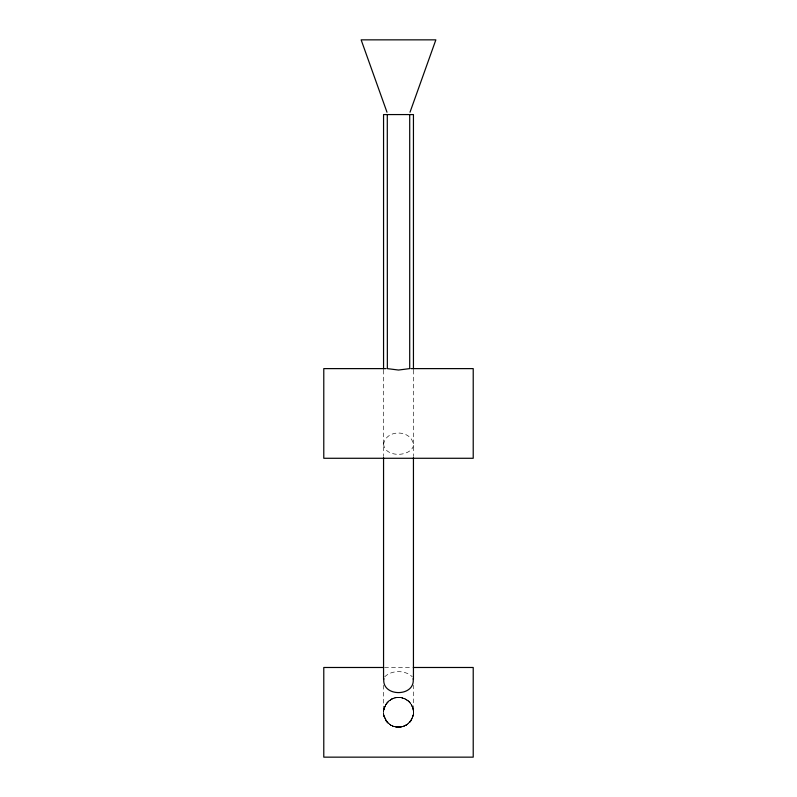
<?xml version="1.0" encoding="UTF-8"?>
<svg xmlns="http://www.w3.org/2000/svg" width="797" height="797" viewBox="0 0 797 797"><rect width="100%" height="100%" fill="white"/><g stroke="black" fill="none" stroke-linecap="round" stroke-linejoin="round"><path stroke-width="0.6" stroke-dasharray="3.98 2.99" d="M383.556 685.251L383.556 712.319C382.64 731.845 414.34 731.467 413.444 712.319L413.444 685.251M400.164 697.465C389.733 695.871 380.388 707.397 384.413 717.29M413.055 715.686C415.386 706.969 408.154 697.505 399.158 697.385M383.945 708.951C382.092 716.204 386.625 724.254 393.758 726.485M412.667 717.061C415.098 710.276 411.74 702.147 405.274 698.999C412.079 702.306 415.367 711.123 412.298 718.067M384.333 707.577C381.942 714.341 385.26 722.49 391.725 725.639L391.058 725.28M412.139 718.426L413.384 713.644M384.861 706.212L383.556 712.319C383.367 704.568 390.082 697.594 397.803 697.395M383.666 710.486L386.356 703.612M383.795 709.639L385.539 704.877M413.205 714.999L410.644 721.026M384.114 708.264L386.565 703.323L389.544 700.354M412.886 716.373L411.461 719.751M384.582 706.889L387.91 701.778L392.821 698.491L398.5 697.375L404.607 698.68L400.502 697.514M403.471 726.406L409.09 722.859L412.418 717.748L408.632 723.307M385.18 705.544L388.946 700.832L394.933 697.803M407.456 724.284L411.82 719.093M411.67 719.382C406.769 729.624 390.54 729.823 385.459 719.621M384.702 676.822C391.556 669.908 405.444 669.908 412.298 676.822M385.927 704.239L391.466 699.138M411.073 720.398C407.267 726.515 398.898 729.016 392.393 725.957C398.43 728.767 406.101 726.864 410.186 721.634M386.814 703.004C390.45 698.391 396.906 696.279 402.555 697.933M405.534 725.499L408.054 723.806M390.161 699.915C398.978 693.39 412.786 700.085 413.374 710.914M406.839 724.722L401.359 726.984L394.126 726.615M394.226 698.003C402.724 695.203 412.477 701.609 413.334 710.486M401.359 726.984L402.774 726.635C396.936 728.418 390.201 726.226 386.565 721.315M396.368 697.524L397.095 697.445M399.905 727.193L400.632 727.113M384.533 667.487L412.467 667.487M404.607 698.68L403.93 698.401L407.815 700.633L410.435 703.323M389.185 724.005L393.07 726.236M405.274 698.999L405.942 699.358M406.58 699.746C410.764 702.486 413.414 707.308 413.444 712.319L412.796 707.945M385.33 719.382L390.42 724.891M384.184 716.593L388.039 722.999M386.097 720.657L383.626 713.723L384.204 716.692M411.67 705.255L412.298 706.57M412.587 707.347L412.816 708.045M413.444 370.147L413.444 456.512M383.556 370.147L383.556 456.512M383.626 444.068C384.413 457.259 409.389 457.458 413.374 446.181C413.603 429.882 386.316 428.238 383.626 444.068"/><path stroke-width="1.2" d="M383.845 678.606C381.484 697.245 415.516 697.245 413.155 678.606M410.007 112.238L435.859 39.85L361.141 39.85L386.993 112.238M386.047 368.613L323.781 368.613L323.781 458.275L473.219 458.275L473.219 368.613L410.953 368.613M383.317 667.487L323.781 667.487L323.781 757.15L473.219 757.15L473.219 667.487L413.683 667.487M413.444 368.981L413.444 114.569L383.556 114.569L383.556 368.981M413.444 457.677L413.444 679.442M409.708 114.569L409.708 368.613L398.5 370.037L387.352 368.622L387.292 114.569M383.556 457.677L383.556 679.442"/></g></svg>
